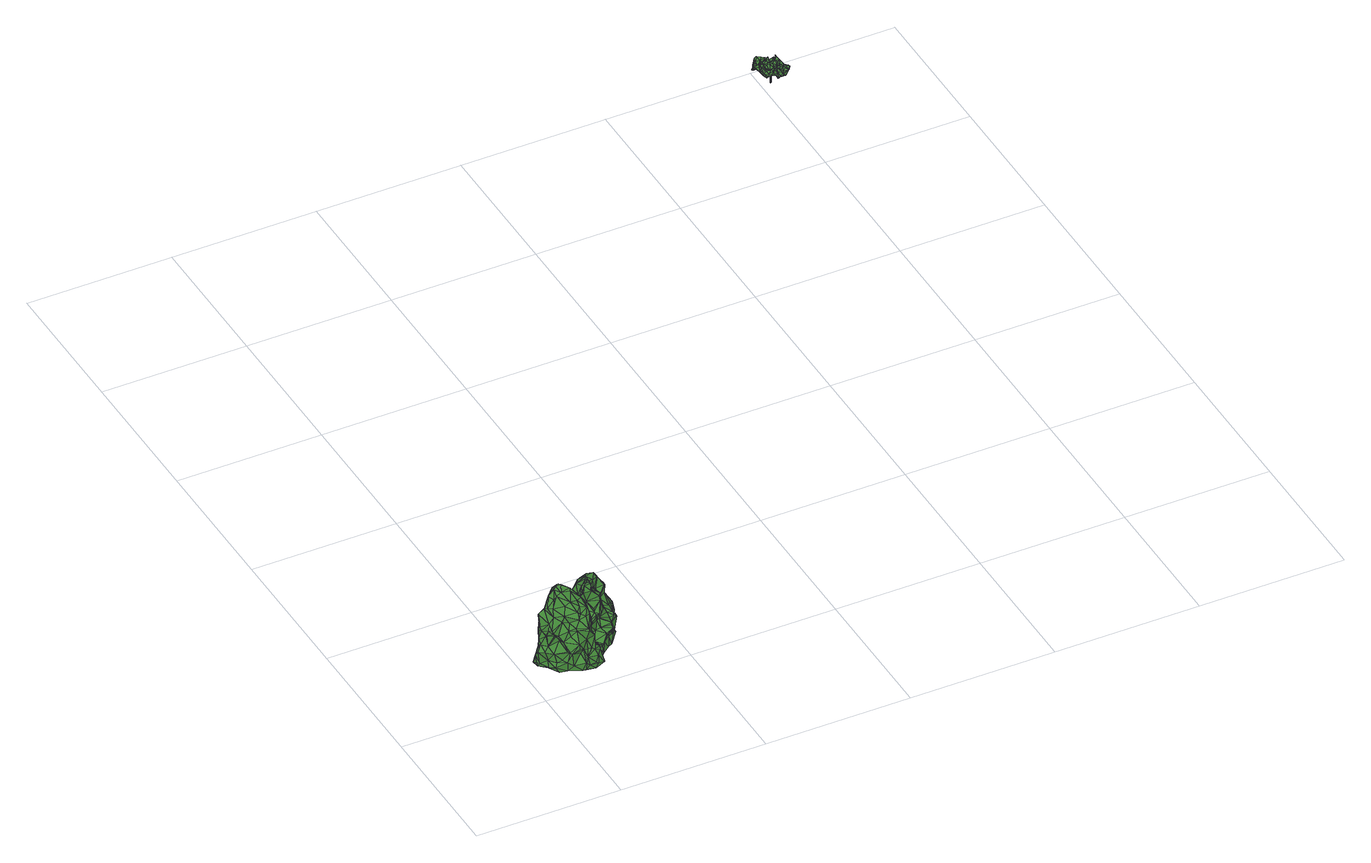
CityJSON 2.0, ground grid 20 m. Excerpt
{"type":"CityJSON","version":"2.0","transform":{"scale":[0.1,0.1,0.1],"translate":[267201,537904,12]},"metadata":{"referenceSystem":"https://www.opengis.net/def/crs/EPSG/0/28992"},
"CityObjects":{
"tree1":{"type":"SolitaryVegetationObject","attributes":{"gtid":372,"crown_width_m":7.2,"crown_median_z":17.83,"crown_r50_m":0.312,"crown_porosity":0.905,"trunk_H_m":4.99,"trunk_DBH_m":0.27,"trunk_radius_m":0.135,"trunk_base_height_m":12.84,"original_gtid":"373"},"geometry":[{"type":"Solid","lod":"3","boundaries":[[[[0,1,2]],[[3,4,5]],[[6,7,8]],[[9,10,11]],[[12,0,13]],[[14,15,16]],[[17,18,19]],[[20,21,22]],[[23,22,21]],[[24,25,26]],[[27,25,24]],[[28,29,30]],[[31,28,30]],[[20,32,33]],[[34,22,35]],[[36,22,34]],[[17,37,38]],[[39,40,41]],[[42,43,44]],[[45,46,47]],[[48,49,39]],[[50,51,52]],[[53,54,55]],[[56,57,58]],[[59,60,61]],[[39,41,48]],[[62,51,50]],[[63,64,65]],[[66,67,68]],[[69,30,70]],[[69,70,71]],[[72,3,73]],[[16,74,75]],[[6,76,77]],[[78,79,80]],[[78,80,81]],[[82,83,84]],[[82,84,85]],[[73,86,87]],[[88,89,90]],[[91,90,89]],[[92,73,87]],[[93,47,94]],[[72,73,10]],[[95,96,97]],[[98,99,100]],[[46,45,101]],[[101,45,102]],[[103,79,104]],[[15,20,22]],[[105,106,107]],[[75,108,14]],[[109,110,111]],[[72,10,9]],[[112,33,113]],[[109,111,114]],[[102,54,115]],[[116,83,82]],[[74,117,118]],[[119,120,121]],[[122,19,97]],[[19,123,97]],[[59,124,60]],[[103,60,124]],[[125,5,126]],[[33,127,20]],[[18,128,125]],[[129,125,128]],[[123,130,131]],[[103,104,132]],[[133,134,135]],[[136,137,46]],[[138,104,139]],[[14,20,15]],[[140,141,142]],[[41,90,48]],[[143,57,48]],[[144,18,56]],[[134,145,135]],[[19,146,17]],[[23,147,148]],[[122,146,19]],[[149,135,145]],[[31,68,150]],[[103,132,60]],[[4,126,5]],[[151,126,4]],[[131,152,95]],[[126,19,18]],[[126,18,125]],[[16,117,74]],[[51,40,52]],[[50,111,133]],[[11,81,9]],[[153,17,38]],[[154,111,52]],[[50,52,111]],[[119,91,155]],[[119,155,120]],[[97,96,156]],[[80,103,124]],[[80,124,157]],[[158,112,159]],[[27,138,25]],[[87,86,7]],[[160,67,66]],[[0,161,1]],[[162,16,36]],[[94,155,163]],[[131,97,123]],[[133,164,50]],[[107,64,63]],[[0,121,136]],[[102,115,101]],[[165,166,167]],[[165,167,168]],[[113,169,112]],[[134,169,113]],[[115,170,161]],[[117,16,162]],[[14,16,75]],[[81,131,171]],[[50,164,62]],[[172,158,173]],[[20,14,32]],[[36,16,15]],[[99,173,100]],[[172,173,99]],[[174,162,36]],[[174,36,34]],[[117,162,174]],[[110,134,133]],[[175,160,66]],[[176,177,178]],[[136,161,0]],[[127,21,20]],[[177,132,179]],[[32,180,33]],[[33,180,113]],[[59,148,147]],[[116,166,83]],[[114,63,181]],[[57,182,48]],[[98,172,99]],[[126,123,19]],[[94,47,183]],[[105,63,116]],[[150,184,117]],[[107,63,105]],[[64,185,65]],[[93,30,29]],[[155,91,163]],[[63,65,181]],[[75,186,108]],[[41,40,88]],[[174,187,188]],[[189,188,187]],[[2,1,190]],[[2,190,144]],[[122,97,156]],[[117,191,150]],[[31,150,191]],[[31,191,188]],[[139,26,25]],[[175,192,193]],[[103,80,79]],[[114,181,109]],[[109,181,65]],[[127,194,195]],[[76,170,115]],[[87,7,6]],[[49,168,39]],[[196,11,10]],[[68,67,150]],[[116,63,114]],[[114,166,116]],[[64,110,185]],[[76,115,54]],[[110,133,111]],[[109,65,185]],[[109,185,110]],[[33,197,127]],[[87,77,92]],[[198,71,163]],[[198,163,91]],[[74,186,75]],[[40,168,52]],[[39,168,40]],[[155,137,120]],[[17,153,18]],[[7,86,8]],[[35,178,34]],[[199,43,42]],[[168,167,154]],[[153,38,56]],[[172,140,142]],[[15,22,36]],[[138,179,104]],[[154,167,111]],[[126,130,123]],[[112,197,33]],[[34,187,174]],[[140,59,194]],[[140,194,141]],[[23,148,176]],[[27,29,189]],[[143,90,119]],[[21,127,195]],[[21,195,23]],[[66,44,175]],[[166,114,111]],[[105,116,82]],[[139,25,138]],[[156,98,85]],[[100,85,98]],[[172,142,141]],[[41,88,90]],[[48,182,49]],[[48,90,143]],[[35,23,176]],[[176,60,132]],[[92,77,54]],[[198,89,200]],[[47,93,201]],[[47,201,45]],[[200,71,198]],[[71,44,66]],[[188,28,31]],[[149,193,192]],[[180,145,113]],[[134,113,145]],[[98,140,172]],[[180,32,145]],[[92,10,73]],[[147,23,194]],[[147,194,59]],[[158,197,112]],[[175,186,160]],[[175,202,186]],[[131,95,97]],[[74,118,186]],[[118,184,67]],[[56,58,2]],[[56,2,144]],[[145,193,149]],[[175,193,202]],[[79,78,139]],[[104,79,139]],[[30,69,31]],[[72,4,3]],[[151,130,126]],[[64,203,159]],[[179,132,104]],[[202,145,32]],[[196,204,11]],[[35,22,23]],[[145,202,193]],[[132,177,176]],[[138,189,177]],[[179,138,177]],[[24,205,201]],[[26,205,24]],[[66,69,71]],[[68,31,69]],[[68,69,66]],[[46,101,136]],[[188,189,28]],[[11,78,81]],[[102,55,54]],[[45,201,102]],[[40,89,88]],[[118,67,160]],[[176,148,61]],[[81,152,131]],[[80,152,81]],[[160,186,118]],[[141,206,172]],[[204,78,11]],[[0,2,58]],[[171,131,130]],[[171,130,151]],[[59,61,148]],[[56,18,153]],[[173,203,106]],[[151,72,171]],[[174,188,191]],[[174,191,117]],[[6,77,87]],[[192,135,149]],[[82,85,100]],[[164,199,62]],[[119,90,91]],[[141,197,206]],[[207,8,86]],[[122,37,146]],[[85,208,37]],[[3,5,207]],[[164,135,192]],[[164,133,135]],[[127,197,141]],[[27,24,29]],[[110,64,169]],[[110,169,134]],[[117,184,118]],[[208,38,37]],[[159,112,169]],[[159,169,64]],[[5,129,207]],[[125,129,5]],[[136,101,161]],[[115,161,101]],[[23,195,194]],[[51,62,199]],[[51,199,40]],[[93,24,201]],[[78,204,53]],[[78,53,139]],[[26,139,53]],[[54,53,204]],[[34,178,187]],[[189,187,178]],[[71,42,44]],[[200,42,71]],[[144,190,129]],[[154,52,168]],[[201,205,55]],[[26,55,205]],[[176,61,60]],[[141,194,127]],[[111,167,166]],[[54,77,76]],[[150,67,184]],[[157,124,59]],[[27,189,138]],[[57,38,208]],[[98,96,140]],[[156,96,98]],[[95,157,96]],[[4,72,151]],[[3,207,73]],[[73,207,86]],[[209,85,84]],[[209,84,165]],[[83,165,84]],[[32,14,108]],[[202,108,186]],[[32,108,202]],[[207,129,190]],[[85,209,208]],[[196,10,92]],[[196,92,54]],[[54,204,196]],[[81,171,9]],[[9,171,72]],[[56,38,57]],[[157,152,80]],[[157,95,152]],[[120,137,121]],[[136,121,137]],[[83,166,165]],[[168,49,165]],[[156,37,122]],[[209,165,49]],[[85,37,156]],[[8,1,170]],[[8,170,6]],[[189,178,177]],[[49,182,209]],[[163,210,94]],[[161,170,1]],[[176,178,35]],[[164,192,43]],[[42,40,199]],[[12,121,0]],[[91,89,198]],[[164,43,199]],[[208,209,182]],[[208,182,57]],[[6,170,76]],[[119,13,143]],[[12,13,119]],[[57,143,13]],[[57,13,58]],[[46,137,47]],[[47,137,183]],[[58,13,0]],[[12,119,121]],[[144,128,18]],[[129,128,144]],[[59,140,211]],[[59,211,157]],[[146,37,17]],[[172,206,158]],[[82,173,105]],[[100,173,82]],[[158,206,197]],[[106,105,173]],[[157,211,96]],[[140,96,211]],[[71,70,163]],[[30,163,70]],[[107,203,64]],[[107,106,203]],[[8,190,1]],[[173,158,203]],[[159,203,158]],[[207,190,8]],[[94,137,155]],[[94,183,137]],[[40,42,89]],[[200,89,42]],[[28,189,29]],[[93,29,24]],[[93,210,30]],[[94,210,93]],[[163,30,210]],[[175,43,192]],[[44,43,175]],[[53,55,26]],[[201,55,102]],[[212,213,214]],[[212,214,215]],[[214,213,216]],[[214,216,215]],[[215,216,217]],[[215,217,218]],[[216,213,219]],[[216,219,217]],[[217,219,220]],[[217,220,218]],[[219,213,221]],[[219,221,220]],[[220,221,222]],[[220,222,218]],[[221,213,223]],[[221,223,222]],[[222,223,224]],[[222,224,218]],[[223,213,225]],[[223,225,224]],[[224,225,226]],[[224,226,218]],[[225,213,227]],[[225,227,226]],[[226,227,228]],[[226,228,218]],[[227,213,229]],[[227,229,228]],[[229,213,230]],[[229,230,228]],[[228,230,231]],[[228,231,218]],[[230,213,231]],[[231,213,232]],[[231,232,218]],[[213,233,232]],[[233,213,212]],[[233,212,232]],[[232,212,215]],[[232,215,218]]]]}]},
"tree2":{"type":"SolitaryVegetationObject","attributes":{"gtid":374,"crown_width_m":6.71,"crown_median_z":18.11,"crown_r50_m":0.312,"crown_porosity":0.901,"trunk_H_m":5.21,"trunk_DBH_m":0.258,"trunk_radius_m":0.129,"trunk_base_height_m":12.9,"original_gtid":"375"},"geometry":[{"type":"Solid","lod":"3","boundaries":[[[[234,235,236]],[[237,238,239]],[[240,241,242]],[[243,244,245]],[[246,247,248]],[[249,248,247]],[[250,251,252]],[[253,254,255]],[[256,257,258]],[[259,260,261]],[[234,236,262]],[[263,264,265]],[[266,267,268]],[[269,270,271]],[[262,272,234]],[[272,273,234]],[[274,275,250]],[[276,277,278]],[[240,279,241]],[[279,280,241]],[[281,282,283]],[[284,244,285]],[[286,287,288]],[[289,290,291]],[[292,263,293]],[[254,282,262]],[[294,238,237]],[[252,295,296]],[[283,282,254]],[[235,234,297]],[[266,298,277]],[[292,299,300]],[[293,299,292]],[[240,301,279]],[[290,289,302]],[[303,263,265]],[[304,305,306]],[[307,306,305]],[[308,309,310]],[[285,311,312]],[[313,240,314]],[[252,315,316]],[[250,270,269]],[[295,302,256]],[[277,317,245]],[[318,319,307]],[[236,313,314]],[[242,320,240]],[[321,322,323]],[[253,255,324]],[[273,325,234]],[[272,325,273]],[[326,327,328]],[[329,259,330]],[[291,331,332]],[[322,333,323]],[[334,335,257]],[[258,257,335]],[[320,336,240]],[[313,236,301]],[[337,239,238]],[[312,338,285]],[[339,287,340]],[[341,342,275]],[[277,267,266]],[[343,344,271]],[[345,346,338]],[[269,347,250]],[[338,289,345]],[[348,349,350]],[[256,302,289]],[[310,351,352]],[[337,353,354]],[[268,355,304]],[[356,357,348]],[[235,301,236]],[[249,358,248]],[[332,331,249]],[[313,301,240]],[[359,248,360]],[[242,241,280]],[[361,260,362]],[[261,260,361]],[[363,282,281]],[[253,324,243]],[[253,243,245]],[[364,365,366]],[[243,367,368]],[[337,238,294]],[[307,369,370]],[[319,369,307]],[[275,371,341]],[[315,371,275]],[[372,297,234]],[[373,374,364]],[[263,292,375]],[[370,306,307]],[[376,277,377]],[[279,301,235]],[[378,379,360]],[[380,303,381]],[[382,314,383]],[[264,364,265]],[[378,321,379]],[[378,322,321]],[[327,288,287]],[[362,360,379]],[[360,362,329]],[[360,329,359]],[[384,376,385]],[[247,385,376]],[[386,379,321]],[[300,299,339]],[[262,236,255]],[[387,388,363]],[[389,390,391]],[[235,297,279]],[[279,297,280]],[[355,261,392]],[[393,285,394]],[[302,295,390]],[[262,255,254]],[[395,396,311]],[[362,260,329]],[[328,397,398]],[[390,251,347]],[[399,358,249]],[[285,393,395]],[[400,395,393]],[[401,352,286]],[[352,402,286]],[[403,371,315]],[[302,389,290]],[[321,404,405]],[[249,290,406]],[[374,383,407]],[[403,288,371]],[[340,402,408]],[[376,278,277]],[[246,385,247]],[[384,385,246]],[[382,409,314]],[[336,314,240]],[[383,314,336]],[[370,410,306]],[[304,306,410]],[[236,314,409]],[[291,290,331]],[[411,324,255]],[[384,246,359]],[[412,402,352]],[[265,320,381]],[[326,341,371]],[[413,328,414]],[[397,328,413]],[[328,342,326]],[[271,342,343]],[[275,342,250]],[[328,327,414]],[[415,413,357]],[[398,416,404]],[[343,328,398]],[[343,342,328]],[[315,417,335]],[[300,340,292]],[[250,347,251]],[[330,418,329]],[[366,408,412]],[[389,391,399]],[[304,410,268]],[[305,392,361]],[[361,392,261]],[[254,253,283]],[[371,288,327]],[[372,419,420]],[[373,400,374]],[[382,421,411]],[[374,421,382]],[[422,381,280]],[[365,263,423]],[[387,424,388]],[[343,323,344]],[[293,263,303]],[[417,315,252]],[[291,345,289]],[[298,317,277]],[[420,422,372]],[[287,286,340]],[[271,344,269]],[[399,249,389]],[[312,257,425]],[[357,349,348]],[[383,336,407]],[[426,427,366]],[[303,428,293]],[[287,339,429]],[[287,429,413]],[[249,247,430]],[[375,408,423]],[[375,423,263]],[[431,310,352]],[[308,310,431]],[[265,364,407]],[[265,407,336]],[[404,343,398]],[[268,432,355]],[[305,386,318]],[[285,395,311]],[[378,433,322]],[[339,340,300]],[[243,394,244]],[[234,325,372]],[[430,376,377]],[[430,377,434]],[[249,430,332]],[[435,299,293]],[[290,249,331]],[[256,296,295]],[[247,376,430]],[[286,402,340]],[[245,244,434]],[[349,299,435]],[[349,435,350]],[[421,324,411]],[[421,367,324]],[[311,426,436]],[[311,436,334]],[[326,371,327]],[[394,285,244]],[[274,252,316]],[[437,268,410]],[[337,438,439]],[[383,374,382]],[[296,440,252]],[[417,252,440]],[[362,379,361]],[[386,361,379]],[[437,387,281]],[[289,425,256]],[[435,293,428]],[[283,266,281]],[[354,404,416]],[[380,428,303]],[[420,428,380]],[[422,380,381]],[[416,398,441]],[[412,408,402]],[[405,404,354]],[[442,443,433]],[[444,358,399]],[[287,414,327]],[[286,288,403]],[[321,405,318]],[[321,318,386]],[[270,250,342]],[[311,445,312]],[[352,334,436]],[[352,436,412]],[[348,446,356]],[[348,447,446]],[[426,412,436]],[[426,366,412]],[[257,256,425]],[[405,353,319]],[[370,353,337]],[[350,419,348]],[[358,378,360]],[[358,360,248]],[[448,373,396]],[[448,400,373]],[[265,381,303]],[[426,311,396]],[[448,396,400]],[[395,400,396]],[[310,309,351]],[[283,253,298]],[[437,266,268]],[[437,281,266]],[[389,406,290]],[[418,359,329]],[[384,359,418]],[[354,416,441]],[[320,265,336]],[[449,267,278]],[[449,278,330]],[[417,440,258]],[[335,417,258]],[[296,256,440]],[[256,258,440]],[[450,325,451]],[[374,407,364]],[[399,391,444]],[[446,447,424]],[[446,424,337]],[[302,390,389]],[[270,342,271]],[[341,326,342]],[[429,339,349]],[[413,429,357]],[[252,390,295]],[[251,390,252]],[[401,308,431]],[[401,431,352]],[[294,452,337]],[[453,284,332]],[[294,415,356]],[[337,452,446]],[[356,446,452]],[[396,373,427]],[[435,428,350]],[[451,272,363]],[[264,365,364]],[[297,372,422]],[[297,422,280]],[[352,351,334]],[[309,315,335]],[[403,315,309]],[[312,425,338]],[[421,400,367]],[[309,286,403]],[[335,351,309]],[[334,351,335]],[[289,338,425]],[[355,432,259]],[[330,259,432]],[[337,354,239]],[[276,278,267]],[[276,267,277]],[[454,366,427]],[[422,420,380]],[[454,427,373]],[[396,427,426]],[[429,349,357]],[[237,415,294]],[[350,428,420]],[[294,356,452]],[[354,441,455]],[[305,304,392]],[[456,367,400]],[[354,455,239]],[[398,455,441]],[[457,413,415]],[[457,415,237]],[[282,272,262]],[[363,272,282]],[[304,355,392]],[[391,390,347]],[[272,451,325]],[[386,305,361]],[[261,355,259]],[[318,405,319]],[[345,291,346]],[[249,406,389]],[[387,438,424]],[[410,370,438]],[[410,438,437]],[[437,438,387]],[[337,424,438]],[[358,433,378]],[[367,456,368]],[[266,283,298]],[[382,411,409]],[[354,353,405]],[[264,263,365]],[[245,434,377]],[[245,377,277]],[[430,453,332]],[[430,434,453]],[[444,347,443]],[[391,347,444]],[[356,415,357]],[[284,434,244]],[[453,434,284]],[[299,349,339]],[[280,381,242]],[[320,242,381]],[[397,455,398]],[[454,373,364]],[[312,445,257]],[[334,257,445]],[[334,445,311]],[[454,364,366]],[[243,324,367]],[[368,456,400]],[[394,368,400]],[[236,409,255]],[[394,243,368]],[[291,332,346]],[[330,432,449]],[[267,432,268]],[[449,432,267]],[[239,455,457]],[[275,316,315]],[[269,443,347]],[[366,423,408]],[[365,423,366]],[[274,250,252]],[[274,316,275]],[[287,413,414]],[[309,458,286]],[[309,308,458]],[[401,458,308]],[[286,458,401]],[[442,358,444]],[[284,346,332]],[[442,444,443]],[[255,409,411]],[[442,433,358]],[[284,285,346]],[[338,346,285]],[[374,400,421]],[[394,400,393]],[[404,321,459]],[[323,459,321]],[[343,459,323]],[[343,404,459]],[[305,318,307]],[[344,333,443]],[[344,443,269]],[[344,323,333]],[[433,443,333]],[[433,333,322]],[[330,278,418]],[[384,278,376]],[[278,384,418]],[[348,419,447]],[[420,419,350]],[[424,447,388]],[[419,372,325]],[[419,325,447]],[[387,363,281]],[[325,450,447]],[[298,253,317]],[[253,245,317]],[[447,450,460]],[[447,460,388]],[[388,460,363]],[[451,363,460]],[[451,460,450]],[[397,413,457]],[[408,375,340]],[[292,340,375]],[[239,457,237]],[[397,457,455]],[[248,359,246]],[[370,369,353]],[[319,353,369]],[[259,329,260]],[[370,439,438]],[[337,439,370]],[[461,462,463]],[[461,463,464]],[[464,463,465]],[[464,465,466]],[[463,462,467]],[[463,467,465]],[[467,462,468]],[[467,468,465]],[[465,468,469]],[[465,469,466]],[[468,462,470]],[[468,470,469]],[[470,462,471]],[[470,471,469]],[[469,471,472]],[[469,472,466]],[[471,462,473]],[[471,473,472]],[[472,473,474]],[[472,474,466]],[[473,462,475]],[[473,475,474]],[[474,475,476]],[[474,476,466]],[[475,462,477]],[[475,477,476]],[[476,477,478]],[[476,478,466]],[[477,462,479]],[[477,479,478]],[[478,479,480]],[[478,480,466]],[[480,479,481]],[[480,481,466]],[[479,462,481]],[[462,482,481]],[[481,482,483]],[[481,483,466]],[[482,462,461]],[[482,461,483]],[[483,461,464]],[[483,464,466]]]]}]},
"tree3":{"type":"SolitaryVegetationObject","attributes":{"gtid":700,"crown_width_m":3.79,"crown_median_z":14.33,"crown_r50_m":0.202,"crown_porosity":0.934,"trunk_H_m":2.1,"trunk_DBH_m":0.0729,"trunk_radius_m":0.0364,"trunk_base_height_m":12.23,"original_gtid":"702"},"geometry":[{"type":"MultiSurface","lod":"3","boundaries":[[[484,485,486]],[[487,488,489]],[[490,491,492]],[[493,494,495]],[[496,497,498]],[[499,500,501]],[[502,503,504]],[[505,506,507]],[[508,509,510]],[[511,512,513]],[[514,515,516]],[[517,518,519]],[[520,521,513]],[[520,493,521]],[[522,523,524]],[[525,526,527]],[[528,529,510]],[[530,531,532]],[[533,507,506]],[[490,492,534]],[[535,519,536]],[[488,537,538]],[[530,539,540]],[[484,486,505]],[[541,542,543]],[[501,500,544]],[[533,506,545]],[[498,546,547]],[[500,527,548]],[[506,549,545]],[[550,551,552]],[[553,516,515]],[[554,555,556]],[[557,536,554]],[[556,557,554]],[[558,559,560]],[[561,545,518]],[[561,518,517]],[[562,563,492]],[[534,563,496]],[[532,501,564]],[[565,566,567]],[[484,507,568]],[[569,570,571]],[[515,572,573]],[[506,505,486]],[[485,506,486]],[[503,574,575]],[[492,563,534]],[[576,577,578]],[[514,579,572]],[[514,572,515]],[[580,581,582]],[[487,581,569]],[[534,583,490]],[[584,526,585]],[[586,517,535]],[[576,556,577]],[[545,549,491]],[[587,588,487]],[[589,590,591]],[[571,570,509]],[[592,593,594]],[[498,595,496]],[[596,597,598]],[[524,599,522]],[[505,507,484]],[[568,507,533]],[[559,558,579]],[[512,600,543]],[[512,543,513]],[[561,601,568]],[[602,587,487]],[[602,487,603]],[[604,528,605]],[[550,606,551]],[[560,607,558]],[[501,531,530]],[[599,524,608]],[[540,544,609]],[[559,579,514]],[[610,519,611]],[[497,612,613]],[[493,520,494]],[[493,495,553]],[[516,553,495]],[[498,547,595]],[[522,614,537]],[[563,615,496]],[[607,616,617]],[[556,601,557]],[[618,619,577]],[[620,619,618]],[[497,496,612]],[[557,601,535]],[[535,601,586]],[[588,523,488]],[[541,543,591]],[[541,591,621]],[[622,623,624]],[[499,623,622]],[[575,504,503]],[[625,614,626]],[[627,531,501]],[[628,520,542]],[[606,604,551]],[[551,604,552]],[[599,589,511]],[[513,543,520]],[[564,612,629]],[[500,622,574]],[[508,584,509]],[[611,630,554]],[[610,536,519]],[[545,561,533]],[[578,619,539]],[[530,578,539]],[[579,582,572]],[[501,503,564]],[[584,508,631]],[[560,593,607]],[[535,517,519]],[[585,509,584]],[[503,502,632]],[[579,633,582]],[[634,635,636]],[[568,533,561]],[[525,637,526]],[[562,615,563]],[[616,638,567]],[[639,621,624]],[[550,640,606]],[[592,616,593]],[[535,536,557]],[[593,616,641]],[[634,637,525]],[[522,599,614]],[[618,577,556]],[[516,642,514]],[[495,642,516]],[[643,624,497]],[[643,497,613]],[[644,645,646]],[[647,616,592]],[[599,546,589]],[[547,546,599]],[[611,554,536]],[[564,629,648]],[[547,583,595]],[[517,586,561]],[[564,648,532]],[[644,489,488]],[[604,606,528]],[[628,511,638]],[[599,608,547]],[[546,590,589]],[[555,631,508]],[[649,552,650]],[[604,605,650]],[[503,651,564]],[[632,651,503]],[[648,629,615]],[[608,635,583]],[[547,608,583]],[[514,642,652]],[[592,652,642]],[[513,653,511]],[[575,654,635]],[[521,653,513]],[[565,500,526]],[[647,592,494]],[[501,530,540]],[[542,511,628]],[[580,570,569]],[[492,655,562]],[[549,562,655]],[[524,614,608]],[[489,582,581]],[[489,581,487]],[[656,590,624]],[[591,590,656]],[[546,498,590]],[[540,627,501]],[[573,489,644]],[[561,586,601]],[[496,595,534]],[[583,534,595]],[[570,565,509]],[[552,604,650]],[[506,657,549]],[[653,521,658]],[[580,569,581]],[[659,502,583]],[[659,583,635]],[[569,660,602]],[[521,493,658]],[[640,528,606]],[[630,527,584]],[[555,661,556]],[[618,556,661]],[[592,642,494]],[[644,553,573]],[[573,553,515]],[[621,638,541]],[[630,662,598]],[[598,597,501]],[[657,663,648]],[[499,639,641]],[[653,658,553]],[[502,504,583]],[[512,591,600]],[[645,664,653]],[[644,664,645]],[[611,662,630]],[[540,539,665]],[[491,518,545]],[[654,575,622]],[[636,666,634]],[[634,666,637]],[[585,660,569]],[[609,500,548]],[[569,571,585]],[[616,607,641]],[[596,598,662]],[[596,662,611]],[[528,640,667]],[[525,596,634]],[[565,570,580]],[[554,630,555]],[[644,668,664]],[[596,503,597]],[[596,500,503]],[[653,664,511]],[[669,500,670]],[[627,649,501]],[[607,633,558]],[[639,641,616]],[[625,637,666]],[[634,671,504]],[[511,614,599]],[[584,631,630]],[[635,504,575]],[[664,538,511]],[[618,661,620]],[[614,511,538]],[[614,538,537]],[[520,628,494]],[[647,494,628]],[[625,626,602]],[[527,630,598]],[[594,514,652]],[[594,652,592]],[[605,528,510]],[[565,650,509]],[[509,585,571]],[[585,526,660]],[[630,631,555]],[[567,672,650]],[[501,597,503]],[[628,638,647]],[[660,637,625]],[[660,625,602]],[[660,526,637]],[[541,511,542]],[[638,511,541]],[[530,673,578]],[[569,603,487]],[[552,667,550]],[[649,627,667]],[[500,574,503]],[[622,575,574]],[[580,566,565]],[[537,523,522]],[[573,582,489]],[[573,572,582]],[[540,674,627]],[[609,544,500]],[[485,663,506]],[[537,488,523]],[[543,542,520]],[[531,501,532]],[[579,558,633]],[[627,674,667]],[[578,577,619]],[[593,641,607]],[[621,639,638]],[[510,509,605]],[[605,509,650]],[[539,619,661]],[[539,661,665]],[[615,562,657]],[[562,549,657]],[[569,675,603]],[[501,649,499]],[[617,582,633]],[[650,672,499]],[[484,673,485]],[[484,578,673]],[[555,510,529]],[[508,510,555]],[[638,672,567]],[[493,553,658]],[[654,624,590]],[[651,590,624]],[[580,582,617]],[[499,649,670]],[[567,580,617]],[[567,650,565]],[[638,616,647]],[[584,527,526]],[[490,671,676]],[[536,610,611]],[[612,651,613]],[[564,651,612]],[[622,624,654]],[[669,526,500]],[[613,651,643]],[[615,629,496]],[[530,532,673]],[[673,532,648]],[[617,616,567]],[[632,677,659]],[[502,677,632]],[[502,659,677]],[[615,657,648]],[[638,639,499]],[[672,638,499]],[[490,676,491]],[[565,672,500]],[[670,500,672]],[[670,672,565]],[[654,659,635]],[[634,596,678]],[[679,678,596]],[[679,596,611]],[[656,621,591]],[[656,624,621]],[[679,676,678]],[[634,504,635]],[[665,674,540]],[[600,591,543]],[[596,527,500]],[[567,566,580]],[[525,527,596]],[[488,668,644]],[[497,590,498]],[[624,590,497]],[[645,653,553]],[[488,538,668]],[[645,553,646]],[[644,646,553]],[[529,665,555]],[[661,555,665]],[[625,680,614]],[[608,614,680]],[[668,538,664]],[[608,680,635]],[[636,635,680]],[[666,680,625]],[[666,636,680]],[[499,672,500]],[[622,500,672]],[[622,672,499]],[[617,633,607]],[[495,494,642]],[[589,591,511]],[[511,591,512]],[[602,603,569]],[[657,506,663]],[[556,681,601]],[[496,629,612]],[[568,601,681]],[[528,674,529]],[[665,529,674]],[[634,637,671]],[[634,678,671]],[[504,671,490]],[[504,490,583]],[[678,676,671]],[[491,549,655]],[[491,655,492]],[[632,590,651]],[[659,654,590]],[[659,590,632]],[[651,624,643]],[[673,663,485]],[[673,648,663]],[[620,661,619]],[[661,665,620]],[[669,565,526]],[[501,544,540]],[[565,669,670]],[[568,681,556]],[[588,587,626]],[[602,626,587]],[[499,670,650]],[[488,487,588]],[[649,667,552]],[[576,568,556]],[[528,667,674]],[[576,578,568]],[[568,578,484]],[[609,548,510]],[[540,609,510]],[[598,510,548]],[[598,540,510]],[[598,548,527]],[[598,501,540]],[[559,594,560]],[[559,514,594]],[[623,499,639]],[[560,594,593]],[[524,537,614]],[[626,614,537]],[[626,537,588]],[[523,588,537]],[[611,519,679]],[[676,679,519]],[[518,491,519]],[[491,676,519]],[[640,550,667]],[[523,537,524]],[[650,670,649]],[[624,623,639]],[[682,683,684]],[[682,684,685]],[[685,684,686]],[[684,683,687]],[[684,687,686]],[[686,687,685]],[[687,683,685]],[[683,682,685]]]}]}
},
"vertices":[
[65,74,90],[61,71,105],[66,60,94],[59,50,118],[60,32,115],[67,35,115],[47,62,124],[48,60,126],[58,59,115],[47,41,104],[41,50,116],[32,43,104],[66,66,77],[69,64,78],[20,31,25],[19,30,27],[9,40,26],[78,30,82],[73,35,93],[73,24,95],[25,23,29],[28,25,34],[19,31,37],[25,26,48],[23,63,78],[18,51,76],[19,57,91],[18,55,69],[22,58,52],[22,58,65],[30,65,54],[24,64,45],[31,23,20],[38,16,24],[7,34,52],[14,29,52],[10,36,32],[75,24,69],[71,40,73],[79,56,46],[74,58,39],[78,63,46],[57,56,35],[53,52,23],[52,56,29],[38,68,82],[51,70,87],[41,66,78],[79,56,56],[80,41,51],[74,44,22],[74,50,28],[75,48,30],[26,55,98],[34,60,111],[31,60,97],[69,49,87],[76,50,71],[71,60,83],[36,22,65],[27,29,74],[31,32,71],[73,50,25],[87,11,25],[74,9,21],[82,16,21],[39,62,29],[28,60,22],[25,60,35],[32,56,38],[37,57,52],[45,61,44],[55,41,108],[47,50,120],[17,42,22],[19,40,22],[44,68,116],[43,60,121],[31,39,94],[23,28,83],[39,32,88],[42,33,96],[76,15,46],[85,21,43],[79,26,46],[77,19,64],[50,57,126],[44,59,124],[77,64,46],[65,57,46],[72,63,59],[61,74,53],[41,57,121],[34,61,69],[45,64,66],[53,22,81],[54,21,77],[67,14,81],[65,17,63],[66,15,49],[71,15,50],[42,72,97],[36,65,96],[24,26,79],[20,31,82],[78,10,39],[74,8,31],[77,8,28],[23,33,23],[82,23,20],[70,25,19],[80,29,26],[55,7,25],[44,21,20],[87,18,24],[45,69,103],[84,18,41],[9,52,24],[24,54,21],[66,73,66],[60,77,73],[61,76,75],[74,22,81],[67,22,95],[30,26,74],[70,33,111],[70,25,106],[37,13,39],[64,37,102],[64,50,106],[61,25,98],[58,23,92],[19,33,74],[64,36,18],[54,25,19],[56,33,19],[55,73,89],[58,74,74],[17,44,75],[25,40,85],[52,11,63],[43,12,51],[52,11,56],[75,66,65],[67,53,99],[43,28,20],[76,26,83],[41,22,49],[35,32,61],[51,34,22],[20,59,32],[61,28,108],[48,31,85],[76,35,85],[74,30,35],[58,75,63],[67,13,78],[43,23,79],[58,4,38],[59,5,27],[29,58,19],[54,71,100],[8,39,32],[50,66,56],[63,43,19],[79,31,45],[82,25,34],[80,28,36],[79,45,41],[60,9,23],[46,67,115],[58,28,100],[58,12,53],[63,9,41],[8,44,40],[39,54,17],[20,33,57],[18,36,71],[13,39,58],[18,36,74],[40,23,19],[85,15,22],[78,46,57],[53,64,76],[22,55,24],[77,18,19],[28,43,21],[11,40,51],[15,50,48],[13,45,62],[58,59,112],[14,49,40],[52,50,18],[37,43,25],[41,15,52],[34,21,39],[38,52,110],[45,11,33],[57,64,46],[70,52,29],[57,57,41],[33,66,83],[31,42,22],[65,7,30],[28,49,102],[29,57,87],[56,16,46],[60,52,121],[74,32,63],[78,36,57],[41,60,63],[45,21,71],[49,40,8],[48,39,8],[48,40,8],[51,42,58],[48,41,8],[50,43,58],[50,41,58],[47,41,8],[49,43,58],[47,40,8],[49,42,58],[46,40,8],[48,42,58],[46,39,8],[48,41,58],[47,39,8],[49,40,58],[47,38,8],[48,38,8],[50,40,58],[51,41,58],[49,39,8],
[81,49,94],[76,48,109],[68,49,98],[119,46,65],[119,43,63],[120,43,62],[79,57,114],[84,54,120],[87,58,120],[79,67,70],[83,77,60],[81,66,59],[72,54,28],[78,57,32],[83,52,17],[84,65,29],[122,74,31],[113,80,27],[116,90,31],[76,55,71],[73,48,80],[73,57,84],[99,102,36],[104,102,45],[107,102,44],[81,31,33],[87,29,33],[87,27,35],[76,44,87],[107,80,109],[98,82,109],[93,75,112],[79,34,55],[79,34,48],[82,28,46],[112,64,23],[124,63,29],[125,58,31],[86,37,84],[89,45,83],[121,78,41],[128,75,44],[84,44,44],[79,52,53],[80,46,41],[80,53,116],[89,54,116],[77,30,71],[76,32,75],[76,37,68],[86,84,44],[83,90,57],[117,87,76],[120,76,76],[121,79,65],[83,94,34],[80,79,30],[78,84,38],[115,77,96],[109,74,105],[117,44,64],[100,91,31],[104,97,39],[88,49,108],[79,48,59],[117,71,93],[118,75,93],[75,48,109],[90,91,31],[100,69,108],[90,20,45],[94,26,43],[97,23,55],[100,25,55],[106,89,61],[112,90,60],[105,96,64],[93,101,67],[90,94,53],[74,51,106],[73,55,103],[121,87,46],[122,83,43],[81,54,63],[105,35,41],[109,34,46],[88,65,116],[109,35,28],[102,49,22],[109,48,23],[73,66,78],[99,46,92],[130,69,50],[127,69,64],[125,60,50],[78,35,28],[76,34,35],[80,79,31],[84,73,35],[107,51,22],[105,101,64],[107,91,57],[78,70,108],[109,35,61],[85,87,43],[118,71,92],[115,82,88],[130,72,46],[124,65,38],[115,51,39],[109,57,26],[80,85,40],[83,85,42],[111,77,29],[104,51,80],[106,61,85],[103,57,91],[106,100,64],[103,94,77],[108,32,59],[114,38,46],[87,23,43],[111,52,65],[107,59,72],[88,54,29],[78,39,24],[84,41,21],[93,26,26],[93,27,23],[87,33,82],[88,87,99],[98,86,102],[99,96,94],[83,70,82],[87,82,73],[104,27,57],[106,25,61],[124,78,57],[98,47,98],[81,84,91],[80,81,91],[108,83,98],[78,55,41],[80,56,49],[96,41,27],[97,32,25],[93,62,105],[92,64,112],[71,68,96],[73,71,101],[74,53,31],[74,54,31],[103,31,29],[91,40,68],[94,39,81],[90,81,30],[101,86,31],[99,77,35],[90,23,40],[83,85,65],[83,82,63],[85,89,67],[88,94,80],[114,57,55],[116,47,42],[96,67,31],[77,85,78],[104,78,71],[115,88,82],[117,87,59],[118,42,39],[112,36,45],[82,77,31],[90,75,98],[108,92,95],[73,63,92],[97,24,56],[71,66,81],[104,95,84],[118,60,68],[124,68,64],[117,49,66],[116,42,43],[109,96,44],[82,45,33],[101,50,93],[101,51,99],[80,71,86],[90,52,108],[106,88,98],[95,41,68],[94,97,43],[92,99,82],[91,96,83],[99,64,97],[109,69,76],[85,61,41],[100,93,71],[80,29,45],[100,51,23],[82,70,55],[106,73,89],[97,99,77],[86,34,58],[94,35,59],[107,33,60],[108,100,43],[113,47,43],[102,57,29],[110,63,23],[100,66,29],[101,95,62],[96,45,67],[101,42,82],[87,87,79],[80,34,44],[92,30,85],[90,31,85],[112,47,60],[91,74,49],[93,88,92],[112,47,59],[83,84,79],[117,49,65],[117,78,67],[108,41,33],[92,31,84],[99,65,9],[98,64,9],[98,65,9],[98,64,61],[97,65,61],[96,64,61],[98,66,9],[97,66,9],[96,65,61],[97,65,9],[96,65,9],[95,64,61],[96,64,9],[95,63,61],[97,64,9],[96,63,61],[97,63,9],[96,62,61],[98,63,9],[97,62,61],[97,63,61],[99,64,9],[98,63,61],
[801,990,19],[798,984,19],[797,987,18],[824,968,37],[823,964,33],[827,964,33],[801,970,31],[801,978,31],[799,971,28],[826,955,21],[828,959,18],[829,958,22],[801,966,22],[806,967,16],[807,963,20],[819,973,19],[815,976,24],[812,981,17],[803,970,25],[808,975,21],[806,973,28],[796,987,18],[795,982,21],[798,988,22],[817,983,28],[824,980,27],[818,985,23],[819,962,23],[817,955,20],[819,954,22],[835,964,23],[835,961,28],[833,959,25],[801,987,29],[800,981,28],[805,983,32],[823,958,18],[822,954,23],[815,961,32],[818,962,36],[813,961,34],[813,976,31],[819,977,30],[815,979,26],[823,987,18],[820,991,23],[808,984,17],[813,980,13],[805,980,17],[797,987,26],[800,968,27],[804,991,33],[808,987,34],[817,962,32],[819,965,29],[811,987,20],[815,985,19],[816,963,20],[820,959,19],[819,959,18],[818,982,17],[796,981,28],[811,962,22],[807,962,24],[815,980,26],[796,979,27],[824,985,14],[827,986,15],[825,982,15],[831,957,26],[808,988,27],[815,989,26],[808,990,26],[804,991,32],[834,971,22],[836,968,21],[834,971,18],[799,987,28],[798,972,25],[799,970,25],[807,975,18],[824,976,26],[821,974,30],[821,970,25],[800,991,24],[823,976,37],[824,977,32],[823,979,34],[834,963,29],[829,962,31],[814,975,25],[811,973,26],[805,987,21],[808,994,20],[804,987,19],[835,968,25],[823,970,32],[824,969,34],[830,968,28],[805,966,27],[817,983,29],[822,979,34],[801,990,31],[822,968,35],[819,963,37],[814,963,21],[810,965,19],[816,961,20],[830,966,19],[830,970,17],[833,968,20],[802,966,23],[807,977,24],[807,981,20],[810,984,23],[814,962,29],[817,957,18],[801,991,31],[820,971,35],[822,972,40],[824,982,17],[821,982,20],[825,987,16],[830,973,22],[811,965,28],[820,979,19],[811,981,36],[808,983,29],[804,969,17],[808,969,14],[816,963,31],[801,973,21],[826,968,19],[826,968,25],[811,994,21],[810,993,20],[813,993,21],[816,966,19],[815,970,22],[818,971,18],[813,968,16],[817,972,31],[820,967,31],[817,982,16],[825,963,22],[806,971,19],[814,984,29],[817,985,32],[806,970,19],[833,968,22],[810,974,30],[810,966,27],[813,973,30],[813,974,33],[821,966,22],[819,971,18],[824,987,17],[827,971,17],[829,964,22],[810,970,15],[826,961,32],[825,960,25],[830,962,28],[825,966,21],[803,977,19],[821,979,18],[825,976,20],[808,971,16],[831,967,21],[823,956,25],[814,969,22],[801,977,27],[815,965,19],[798,981,24],[823,955,24],[809,964,22],[821,976,32],[813,992,21],[808,985,26],[799,983,21],[823,961,25],[815,991,20],[813,972,31],[819,982,17],[823,965,27],[818,980,27],[821,976,20],[805,972,33],[819,973,21],[804,984,19],[817,986,21],[821,973,42],[802,978,31],[803,966,23],[807,974,29],[803,978,27],[817,970,27],[806,988,27],[815,973,2],[815,972,2],[814,973,2],[815,974,23],[814,974,23],[814,972,2]
]}
